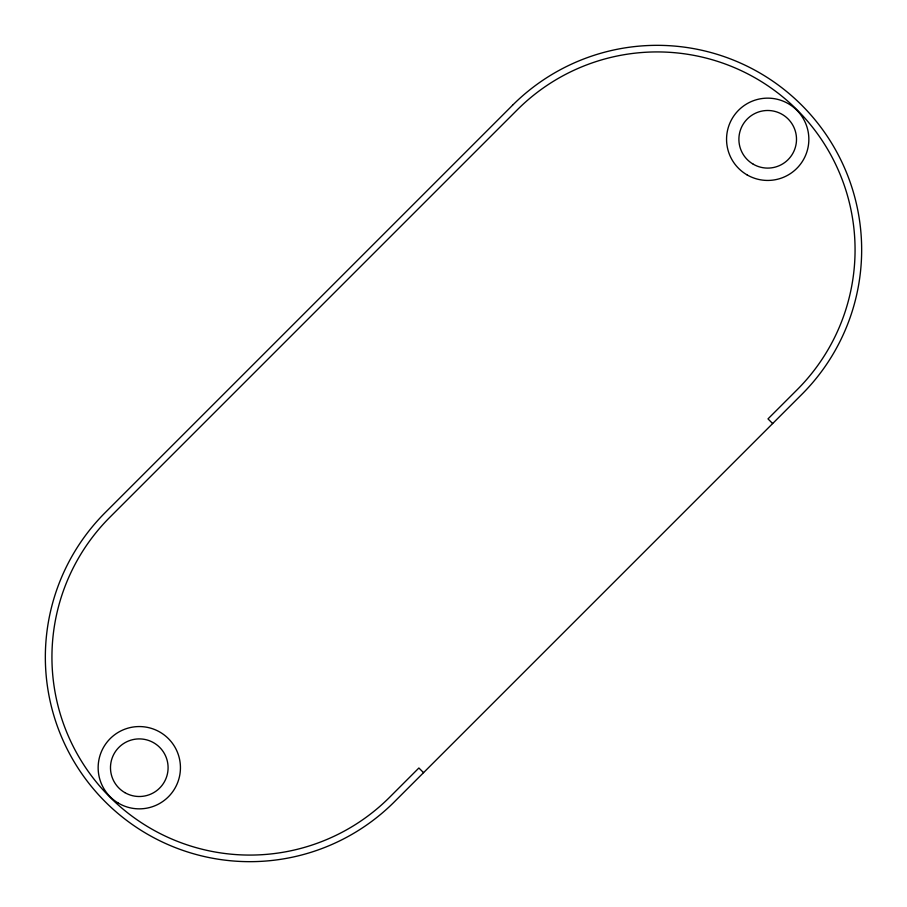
<?xml version="1.0" encoding="UTF-8"?>
<svg xmlns="http://www.w3.org/2000/svg" width="907" height="907" viewBox="0 0 907 907"><rect width="100%" height="100%" fill="white"/><g stroke="black" fill="none" stroke-linecap="round" stroke-linejoin="round"><path stroke-width="1.36" d="M772.651 423.546L767.991 418.887L797.072 389.806A197.919 197.919 0 0 0 797.106 109.894A197.919 197.919 0 0 0 517.183 109.917L109.928 517.194A197.919 197.919 0 0 0 109.894 797.106A197.919 197.919 0 0 0 389.817 797.083L418.887 767.991L423.546 772.651M512.546 105.257L105.257 512.546A204.494 204.494 0 0 0 105.235 801.765A204.494 204.494 0 0 0 394.466 801.743L801.743 394.454A204.494 204.494 0 0 0 801.765 105.235A204.494 204.494 0 0 0 512.534 105.257M747.13 174.926A41.144 41.144 0 0 0 808.851 139.293A41.144 41.144 0 0 0 747.13 103.659A41.144 41.144 0 0 0 747.13 174.926M118.182 803.024A41.144 41.144 0 0 0 180.436 768.331A41.144 41.144 0 0 0 119.259 731.768A41.144 41.144 0 0 0 118.182 803.024M124.815 792.605A28.797 28.797 0 0 0 168.09 767.798A28.797 28.797 0 0 0 124.962 742.72A28.797 28.797 0 0 0 124.815 792.605M753.298 164.235A28.797 28.797 0 0 0 796.505 139.293A28.797 28.797 0 0 0 753.298 114.35A28.797 28.797 0 0 0 753.298 164.235"/></g></svg>
